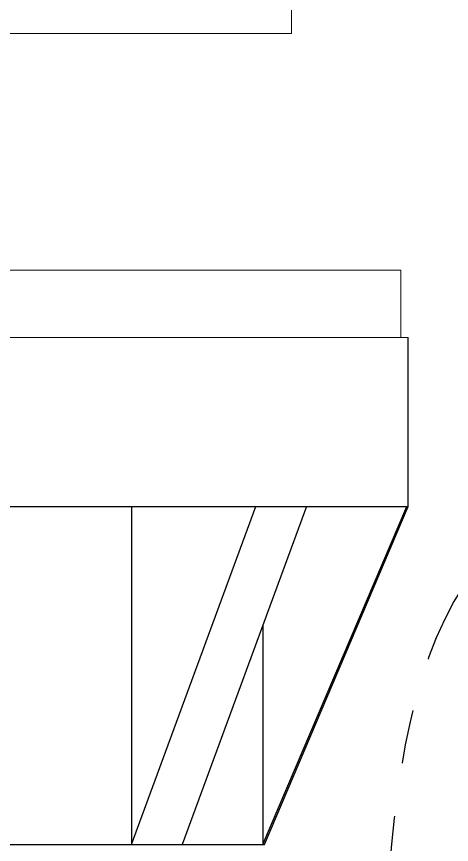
# Model space of a CAD drawing. Extents: x 8168 to 8762, y -18192 to -17772.
# Drawn here: x 8544.65 to 8557.53, y -18099.44 to -18074.94 of the extents above; entities that cross this region are included whole.
import ezdxf

# ---------------------------------------------------------------- set-up
doc = ezdxf.new("R2010")
doc.units = 0
doc.header["$MEASUREMENT"] = 0
doc.linetypes.add('CENTER2', pattern=[28.575, 19.05, -3.175, 3.175, -3.175])
doc.linetypes.add('HIDDEN2', pattern=[4.7625, 3.175, -1.5875])
doc.layers.get('0').update_dxf_attribs({"linetype": 'CONTINUOUS'})
doc.layers.add('1', color=4, linetype='HIDDEN2')
doc.layers.add('CENTER', color=1, linetype='CENTER2')

msp = doc.modelspace()

# ---------------------------------------------------------------- linework, layer by layer
at = {"color": 7, "linetype": 'Continuous'}
for p, q in [((8556.243, -18089.441, 0), (8556.243, -18084.441, 0)), ((8538.493, -18089.441, 0), (8556.243, -18089.441, 0)), ((8548.053, -18089.441, 0), (8548.053, -18099.441, 0)), ((8548.053, -18099.441, 0), (8551.74, -18089.441, 0)), ((8553.24, -18089.441, 0), (8549.553, -18099.441, 0)), ((8551.945, -18099.441, 0), (8556.203, -18089.441, 0)), ((8551.993, -18099.441, 0), (8556.243, -18089.441, 0)), ((8551.945, -18092.954, 0), (8551.945, -18099.441, 0)), ((8504.993, -18099.441, 0), (8551.993, -18099.441, 0))]:
    msp.add_line(p, q, dxfattribs=at)
at = {"layer": '1', "color": 7, "linetype": 'Continuous', "lineweight": 18}
for p, q in [((8552.793, -18075.441, 0), (8552.793, -18074.441, 0)), ((8552.793, -18075.441, 0), (8504.193, -18075.441, 0)), ((8501.03, -18082.441, 0), (8556.03, -18082.441, 0)), ((8556.03, -18084.441, 0), (8556.03, -18082.441, 0)), ((8537.351, -18084.441, 0), (8556.243, -18084.441, 0))]:
    msp.add_line(p, q, dxfattribs=at)
at = {"layer": 'CENTER', "color": 1, "linetype": 'CENTER2', "ltscale": 0.5}
msp.add_spline([(8578.756, -18108.655), (8573.95, -18092.089), (8561.97, -18088.915), (8549.359, -18133.247), (8535.665, -18135.018), (8528.433, -18107.996), (8528.493, -18097.441, 0)], degree=3, dxfattribs=at)

doc.saveas('drawing.dxf')
